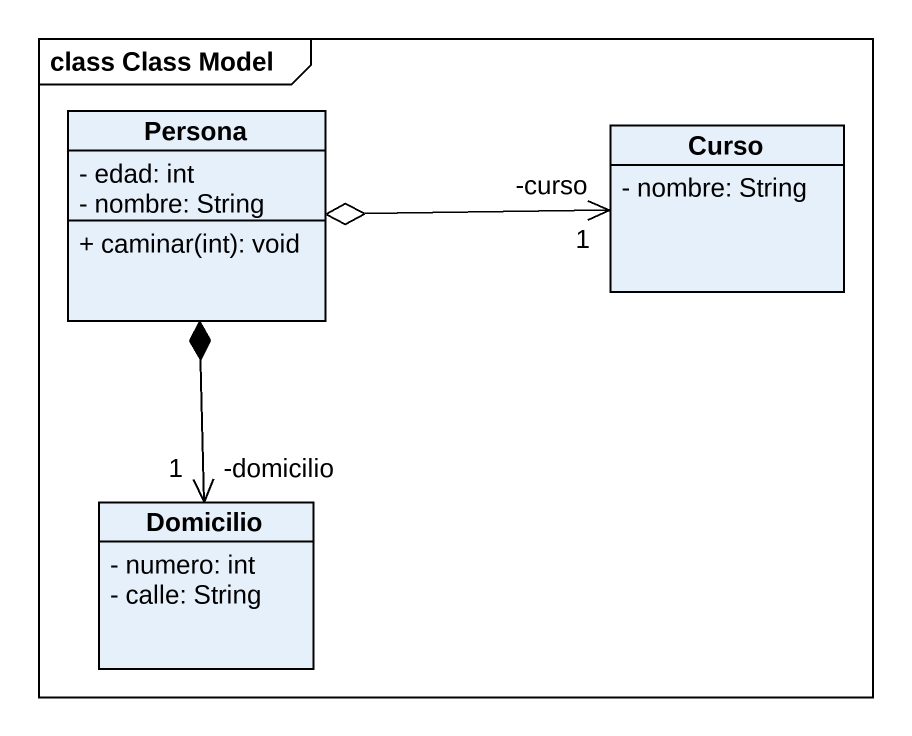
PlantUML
@startuml
mainframe class Class Model
hide circle
hide empty members
skinparam classAttributeIconSize 0
class Persona {
  - edad: int
  - nombre: String
  + caminar(int): void
}
class Curso {
  - nombre: String
}
class Domicilio {
  - numero: int
  - calle: String
}
Curso "-curso\n1" <-left-o Persona
Domicilio "-domicilio\n1" <-up-* Persona
@enduml
